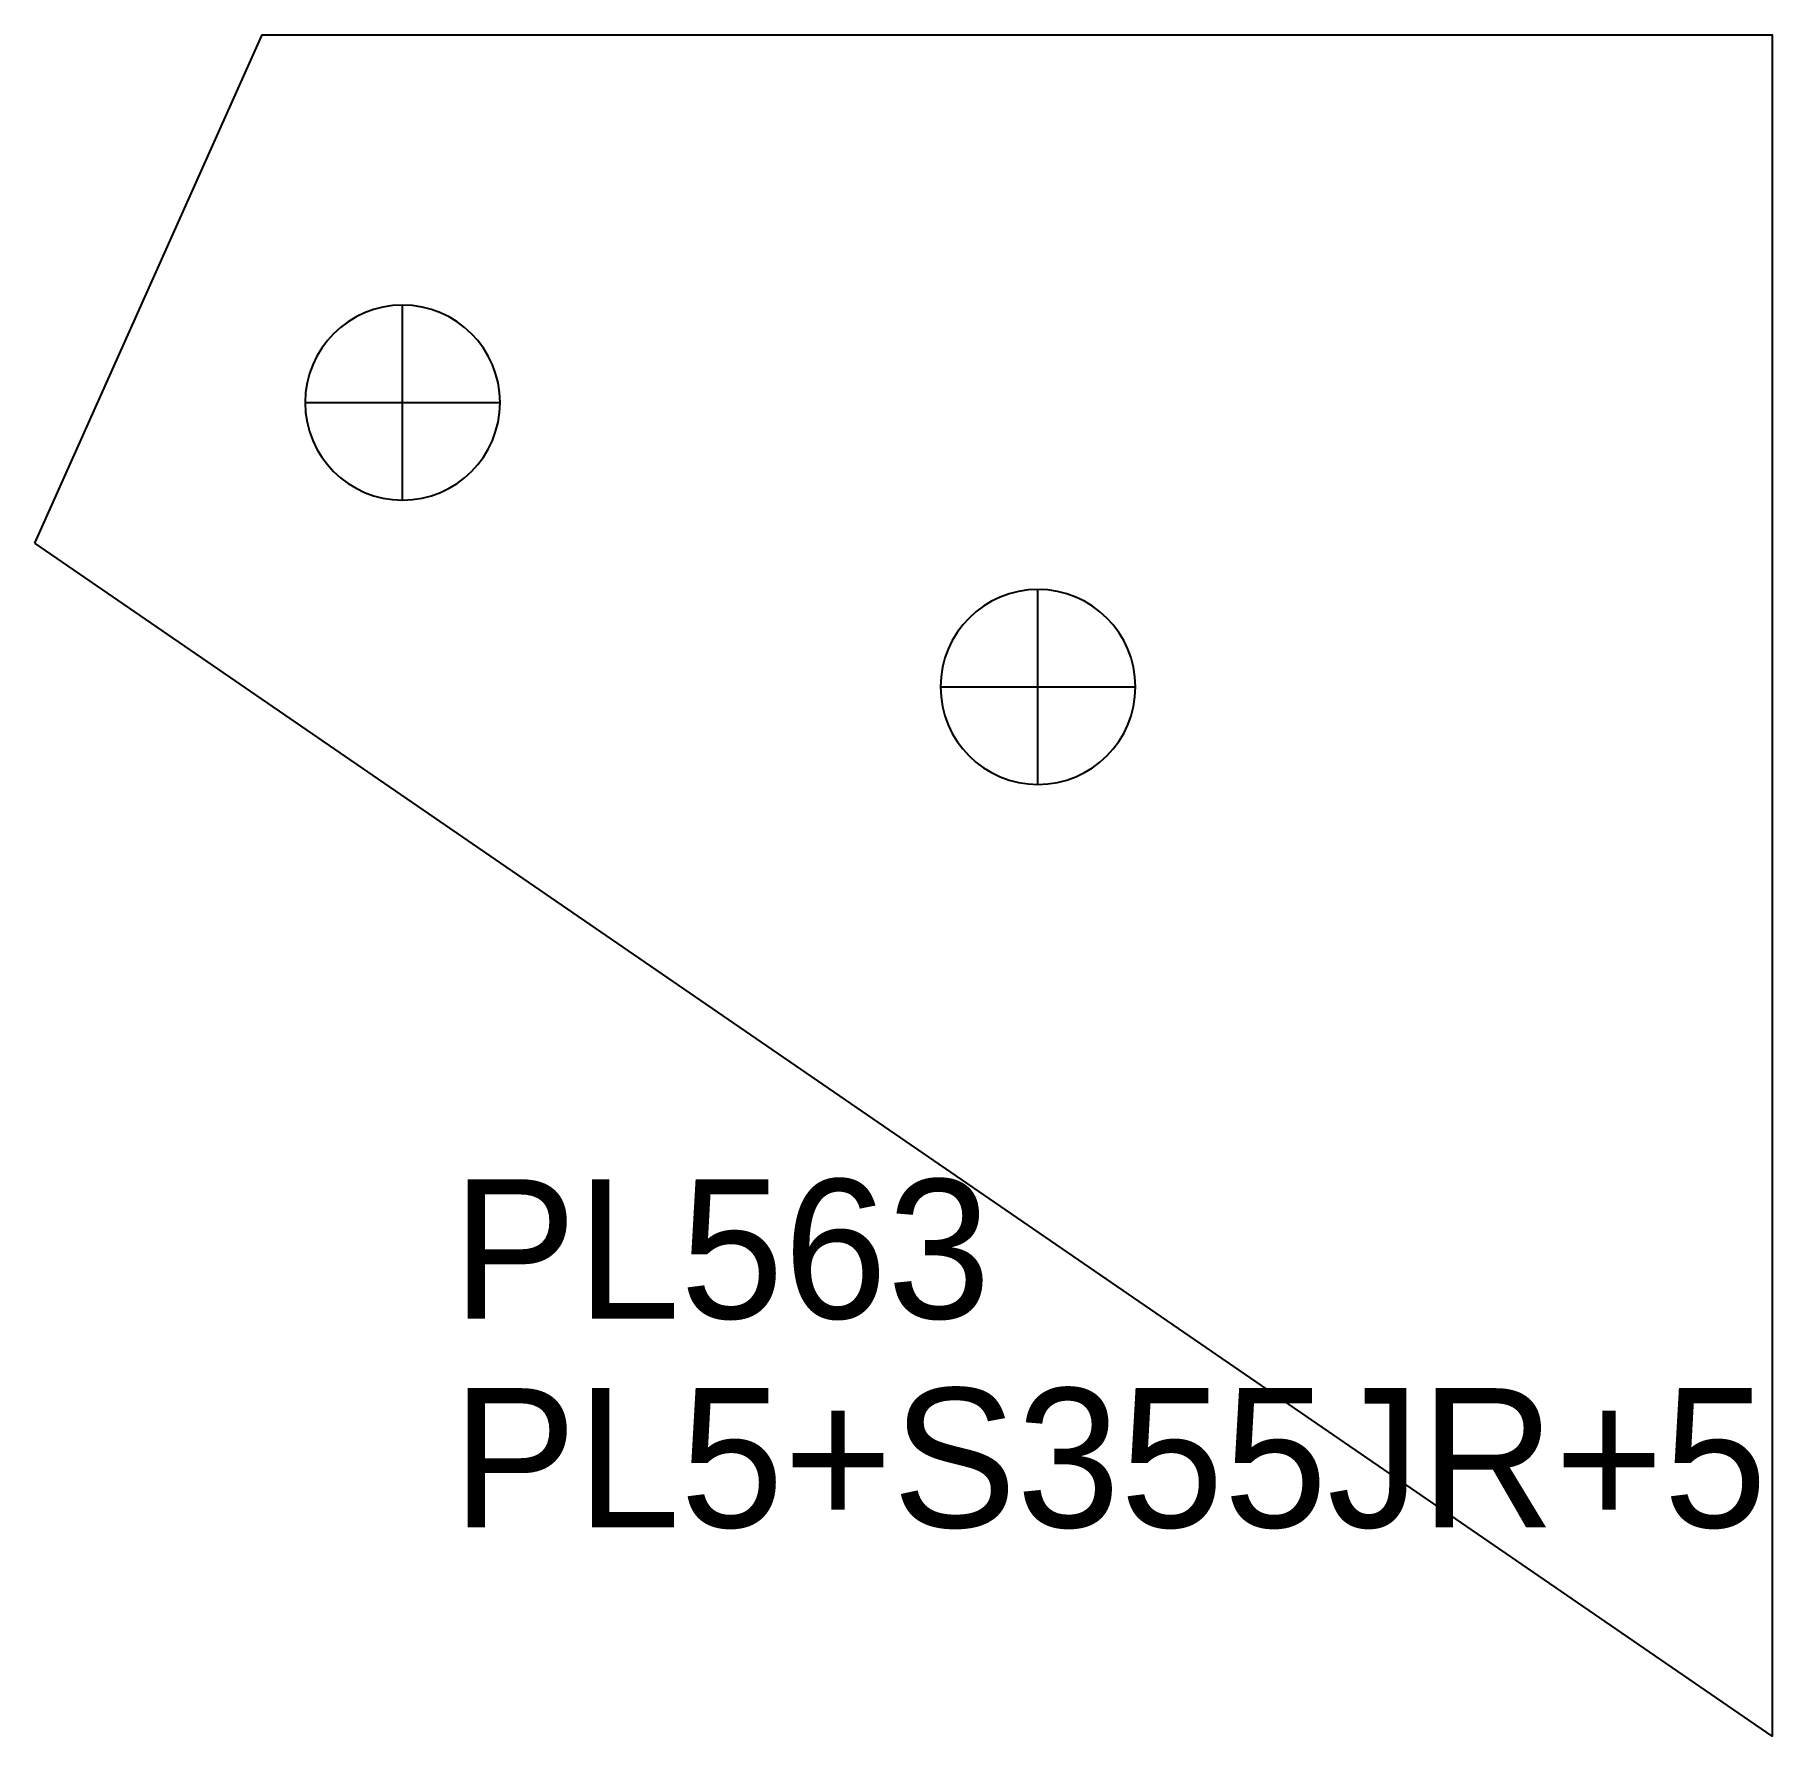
# Model space of a CAD drawing. Extents: x 0 to 125, y 0 to 122.
import ezdxf

# ---------------------------------------------------------------- set-up
doc = ezdxf.new("R2010")
doc.units = 0
for name, color, linetype in [('14', 7, 'CONTINUOUS'), ('CUT', 7, 'CONTINUOUS'), ('SCRIBE', 3, 'CONTINUOUS'), ('TEXT', 7, 'CONTINUOUS')]:
    doc.layers.add(name, color=color, linetype=linetype)

msp = doc.modelspace()

# ---------------------------------------------------------------- linework, layer by layer
at = {"layer": '14', "color": 7, "linetype": 'CONTINUOUS'}
for p, q in [((26.42, 88.78), (26.42, 102.78)), ((19.42, 95.78), (33.42, 95.78)), ((72.06, 68.36), (72.06, 82.36)), ((65.06, 75.36), (79.06, 75.36))]:
    msp.add_line(p, q, dxfattribs=at)
for points in [[(26.42, 102.78, 1), (26.42, 88.78, 1)], [(72.06, 82.36, 1), (72.06, 68.36, 1)]]:
    msp.add_lwpolyline(points, format="xyb", close=True, dxfattribs=at)
at = {"layer": 'CUT', "color": 7, "linetype": 'CONTINUOUS'}
msp.add_lwpolyline([(0, 85.68), (16.33, 122.2), (124.8, 122.2), (124.8, 0)], close=True, dxfattribs=at)

# ---------------------------------------------------------------- texts
at = {"layer": 'SCRIBE', "color": 3}
msp.add_text('PL563', height=10, dxfattribs=at).set_placement((30, 30))
at = {"layer": 'TEXT', "color": 7}
msp.add_text('PL5+S355JR+5', height=10, dxfattribs=at).set_placement((30, 15))

doc.saveas('drawing.dxf')
